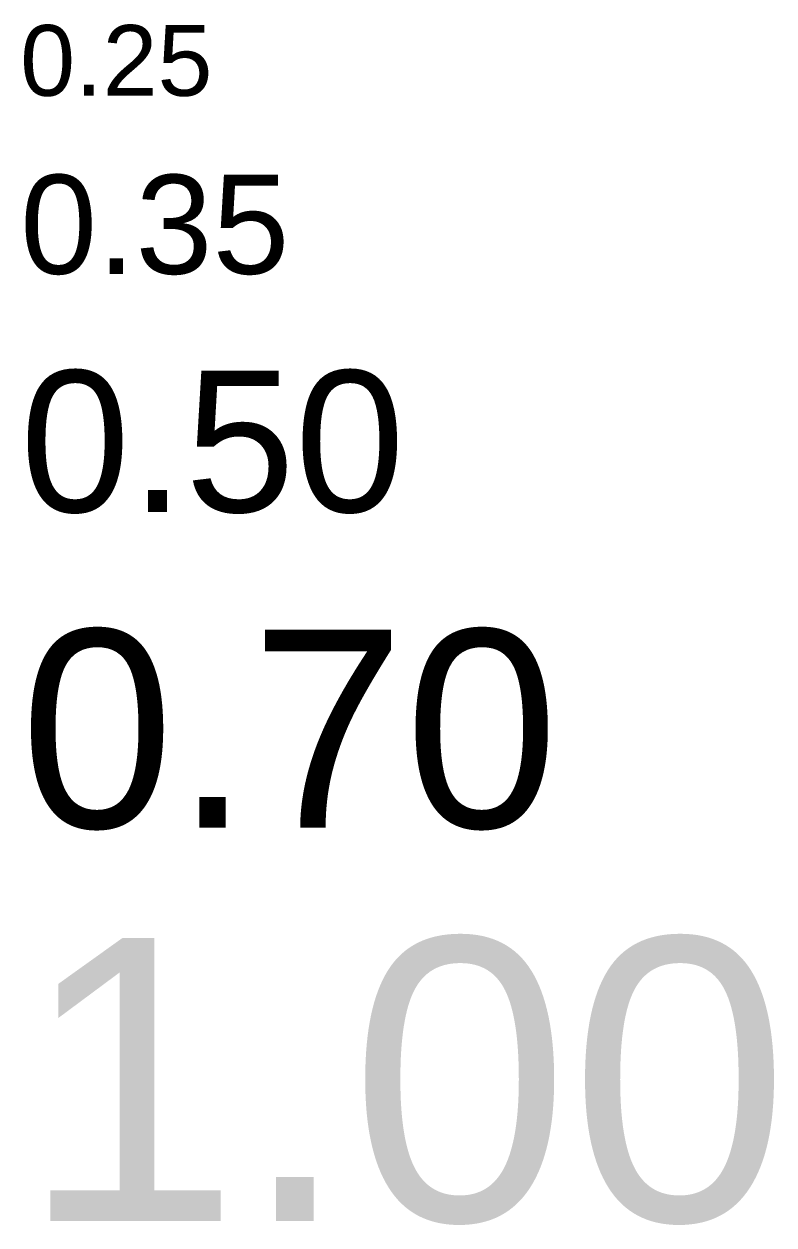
# Model space of a CAD drawing. Header units: metres. Extents: x -81 to 63023, y -186 to 109005.
# Drawn here: x 51.96 to 57.26, y -15.08 to -6.59 of the extents above; entities that cross this region are included whole.
import ezdxf
from ezdxf.enums import TextEntityAlignment as Align

# ---------------------------------------------------------------- set-up
doc = ezdxf.new("R2010")
doc.units = ezdxf.units.M
for name, color, linetype in [('TEXT025', 7, 'Continuous'), ('TEXT035', 1, 'Continuous'), ('TEXT050', 3, 'Continuous'), ('TEXT070', 4, 'Continuous'), ('TEXT100', 5, 'Continuous')]:
    doc.layers.add(name, color=color, linetype=linetype)
doc.styles.add('ARIAL', font='arial.ttf')

msp = doc.modelspace()

# ---------------------------------------------------------------- texts
at = {"layer": 'TEXT025', "style": 'ARIAL'}
msp.add_text('0.25', height=0.5, dxfattribs=at).set_placement((51.9286, -6.8514), align=Align.MIDDLE_LEFT)
at = {"layer": 'TEXT035', "style": 'ARIAL'}
msp.add_text('0.35', height=0.7, dxfattribs=at).set_placement((51.9286, -8.0097), align=Align.MIDDLE_LEFT)
at = {"layer": 'TEXT050', "style": 'ARIAL'}
msp.add_text('0.50', height=1, dxfattribs=at).set_placement((51.9286, -9.5432), align=Align.MIDDLE_LEFT)
at = {"layer": 'TEXT070', "style": 'ARIAL'}
msp.add_text('0.70', height=1.4, dxfattribs=at).set_placement((51.9286, -11.5745), align=Align.MIDDLE_LEFT)
at = {"layer": 'TEXT100', "style": 'ARIAL'}
msp.add_text('1.00', height=2, dxfattribs=at).set_placement((51.9286, -14.0537), align=Align.MIDDLE_LEFT)

doc.saveas('drawing.dxf')
